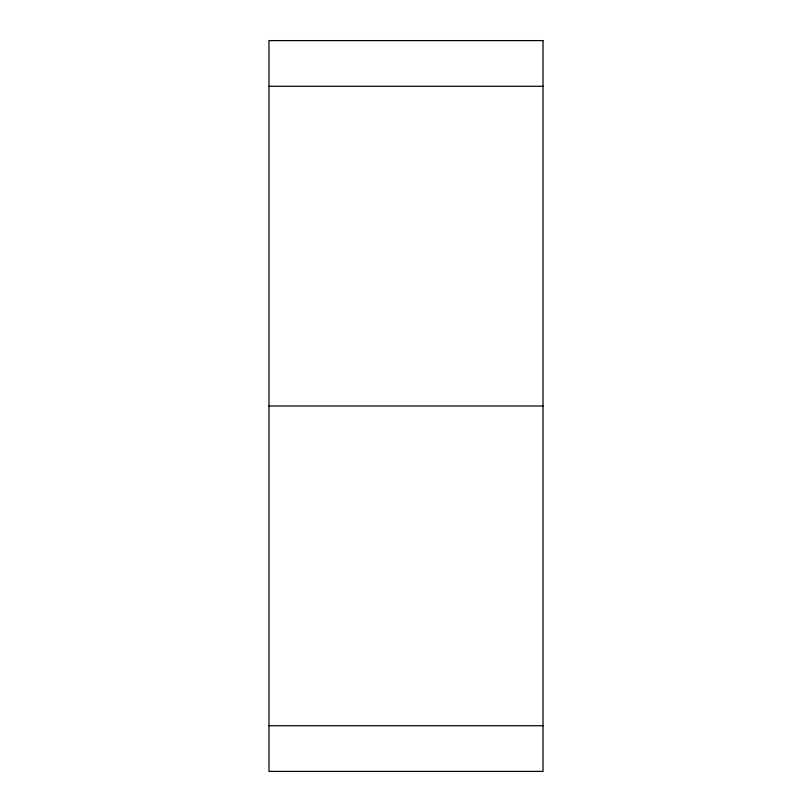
<?xml version="1.0" encoding="UTF-8"?>
<svg xmlns="http://www.w3.org/2000/svg" width="812" height="812" viewBox="0 0 812 812"><rect width="100%" height="100%" fill="white"/><g stroke="black" fill="none" stroke-linecap="round" stroke-linejoin="round"><path stroke-width="1.22" d="M268.975 86.275L543.025 86.275M268.975 406L543.025 406M268.975 725.725L543.025 725.725M543.025 40.6L268.975 40.6L268.975 771.4L543.025 771.4L543.025 40.6"/></g></svg>
